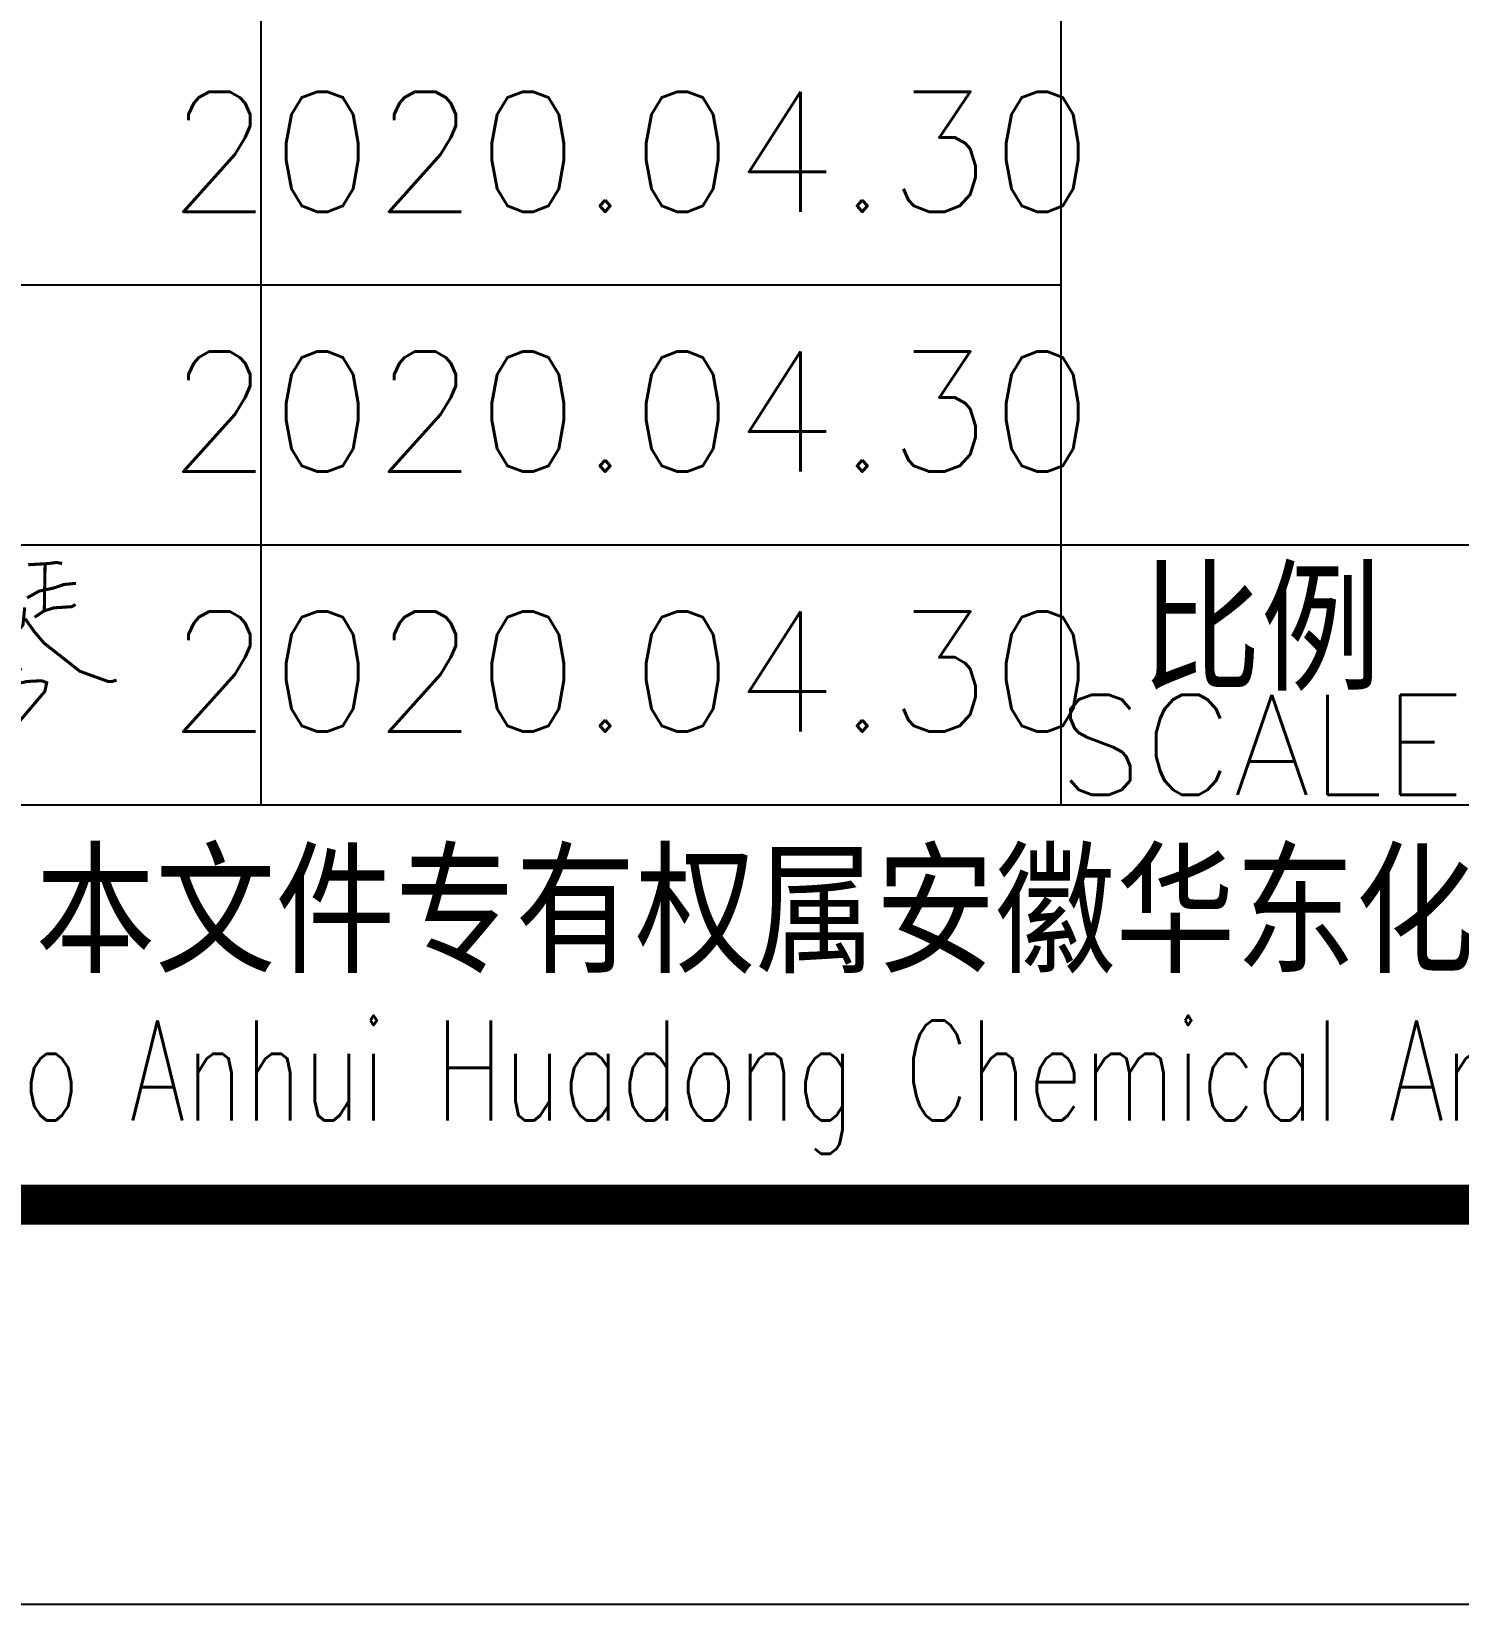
# Model space of a CAD drawing. Header units: millimetres. Extents: x 865974 to 875117, y 41124 to 44891.
# Drawn here: x 869494.29 to 869529.97, y 41123.6 to 41162.94 of the extents above; entities that cross this region are included whole.
import ezdxf
from ezdxf.enums import TextEntityAlignment as Align

# ---------------------------------------------------------------- set-up
doc = ezdxf.new("R2010")
doc.units = ezdxf.units.MM
doc.header["$LTSCALE"] = 1000
doc.header["$MEASUREMENT"] = 0
doc.styles.add('ECEC_TQ', font='txt_l.shx', dxfattribs={"bigfont": 'hztxt_l.shx'})

# ---------------------------------------------------------------- blocks, each defined once
blk = doc.blocks.new('A$C744C32FA')
at = {"const_width": 30}
for points in [[(-1936, 1093), (-1737, 1077), (-1648, 1041), (-1810, 905)], [(942, 898), (1107, 926), (1169, 977), (1294, 1000)], [(1541, 978), (1734, 989), (1818, 1000), (1872, 989)], [(1706, 987), (1698, 528)], [(-2326, 582), (-2064, 692), (-1816, 796), (-1490, 848), (-1270, 844)], [(948, 580), (1073, 676), (1203, 739), (1357, 744), (1391, 773)], [(1192, 881), (1164, 478), (1155, 349)], [(1530, 654), (1647, 720), (1785, 749), (1891, 785), (2007, 796)], [(-1731, 663), (-1881, 583), (-1870, 98)], [(-164, 18), (-164, 609), (181, 609), (259, 574), (264, 359)], [(1507, 561), (1490, 391), (1400, 274), (1309, 157), (1214, 34), (1126, -80), (1076, -119)], [(1096, 313), (1232, 433), (1357, 563), (1402, 586)], [(1510, 451), (1603, 321), (1697, 211), (1854, 88), (1967, -1), (2044, -62), (2137, -96), (2323, -163), (2364, -162), (2404, -149), (2384, -156)], [(1603, 465), (1698, 528), (1794, 557), (1966, 568), (2003, 590)], [(-1827, 396), (-1624, 407), (-1683, 178), (-1785, 172)], [(-164, 314), (-7, 353), (104, 403)], [(-134, 116), (-29, 188), (93, 237), (170, 221), (209, 331), (264, 359)], [(1369, -2), (1421, -24), (1477, -51)], [(-2108, -913), (-2158, -364), (-1863, -238), (-1491, -154), (-1069, -179), (-858, -255), (-909, -331), (-1198, -765)], [(-193, -327), (-59, -250), (154, -178), (450, -162), (558, -210), (534, -366), (450, -489), (346, -609)], [(1332, -239), (1431, -185), (1526, -163), (1671, -155), (1722, -174), (1703, -260), (1445, -564)], [(-238, -177), (-238, -696)], [(-1677, -676), (-1677, -347)], [(-1677, -415), (-1452, -396), (-1441, -504), (-1677, -676)], [(-47, -485), (45, -414), (178, -350), (322, -338)], [(-3, -681), (142, -597), (326, -529), (398, -549)]]:
    blk.add_lwpolyline(points, dxfattribs=at)

msp = doc.modelspace()

# ---------------------------------------------------------------- linework, layer by layer
for p, q in [((869500.031, 41143.604), (869500.031, 41176.104)), ((869520.031, 41143.604), (869520.031, 41176.104)), ((869465.031, 41156.604), (869520.031, 41156.604)), ((869465.031, 41150.104), (869520.031, 41150.104)), ((869520.031, 41150.104), (869645.031, 41150.104)), ((869465.031, 41143.604), (869645.031, 41143.604)), ((869465.031, 41133.604), (869645.031, 41133.604)), ((869655.031, 41123.604), (868814.031, 41123.604))]:
    msp.add_line(p, q)
at = {"color": 0, "const_width": 1}
msp.add_lwpolyline([(869645.031, 41133.604), (868839.031, 41133.604), (868839.031, 41707.604), (869645.031, 41707.604)], close=True, dxfattribs=at)

# ---------------------------------------------------------------- block references
at = {"xscale": 0.002559999999994034, "yscale": 0.002559999999994034, "zscale": 0.002559999999994034}
msp.add_blockref('A$C744C32FA', (869490.264, 41147.101), dxfattribs=at)

# ---------------------------------------------------------------- texts
at = {"style": 'ECEC_TQ'}
for s, height, p in [('比例', 3, (869525.031, 41148.104)), ('SCALE', 2.5, (869525.031, 41145.104)), ('本文件专有权属安徽华东化工医药工程有限责任公司所有,未经许可不得复制或转让给第三方', 3, (869555.031, 41140.604))]:
    msp.add_text(s, height=height, dxfattribs=at).set_placement(p, align=Align.MIDDLE)
at = {"style": 'ECEC_TQ', "width": 0.72}
msp.add_text('The proprietary right of this document belongs to Anhui Huadong Chemical And Medical Engineering  Co.,Ltd.  and any replication or transfer to the 3rd. side is forbidden without its permission. ', height=2.5, dxfattribs=at).set_placement((869555.031, 41136.604), align=Align.MIDDLE)
at = {"style": 'ECEC_TQ'}
for p in [(869509.275, 41159.932), (869509.275, 41153.432), (869509.275, 41146.932)]:
    msp.add_attdef('2020.04.30', text=' ', height=3, dxfattribs=at).set_placement(p, align=Align.MIDDLE)

doc.saveas('drawing.dxf')
